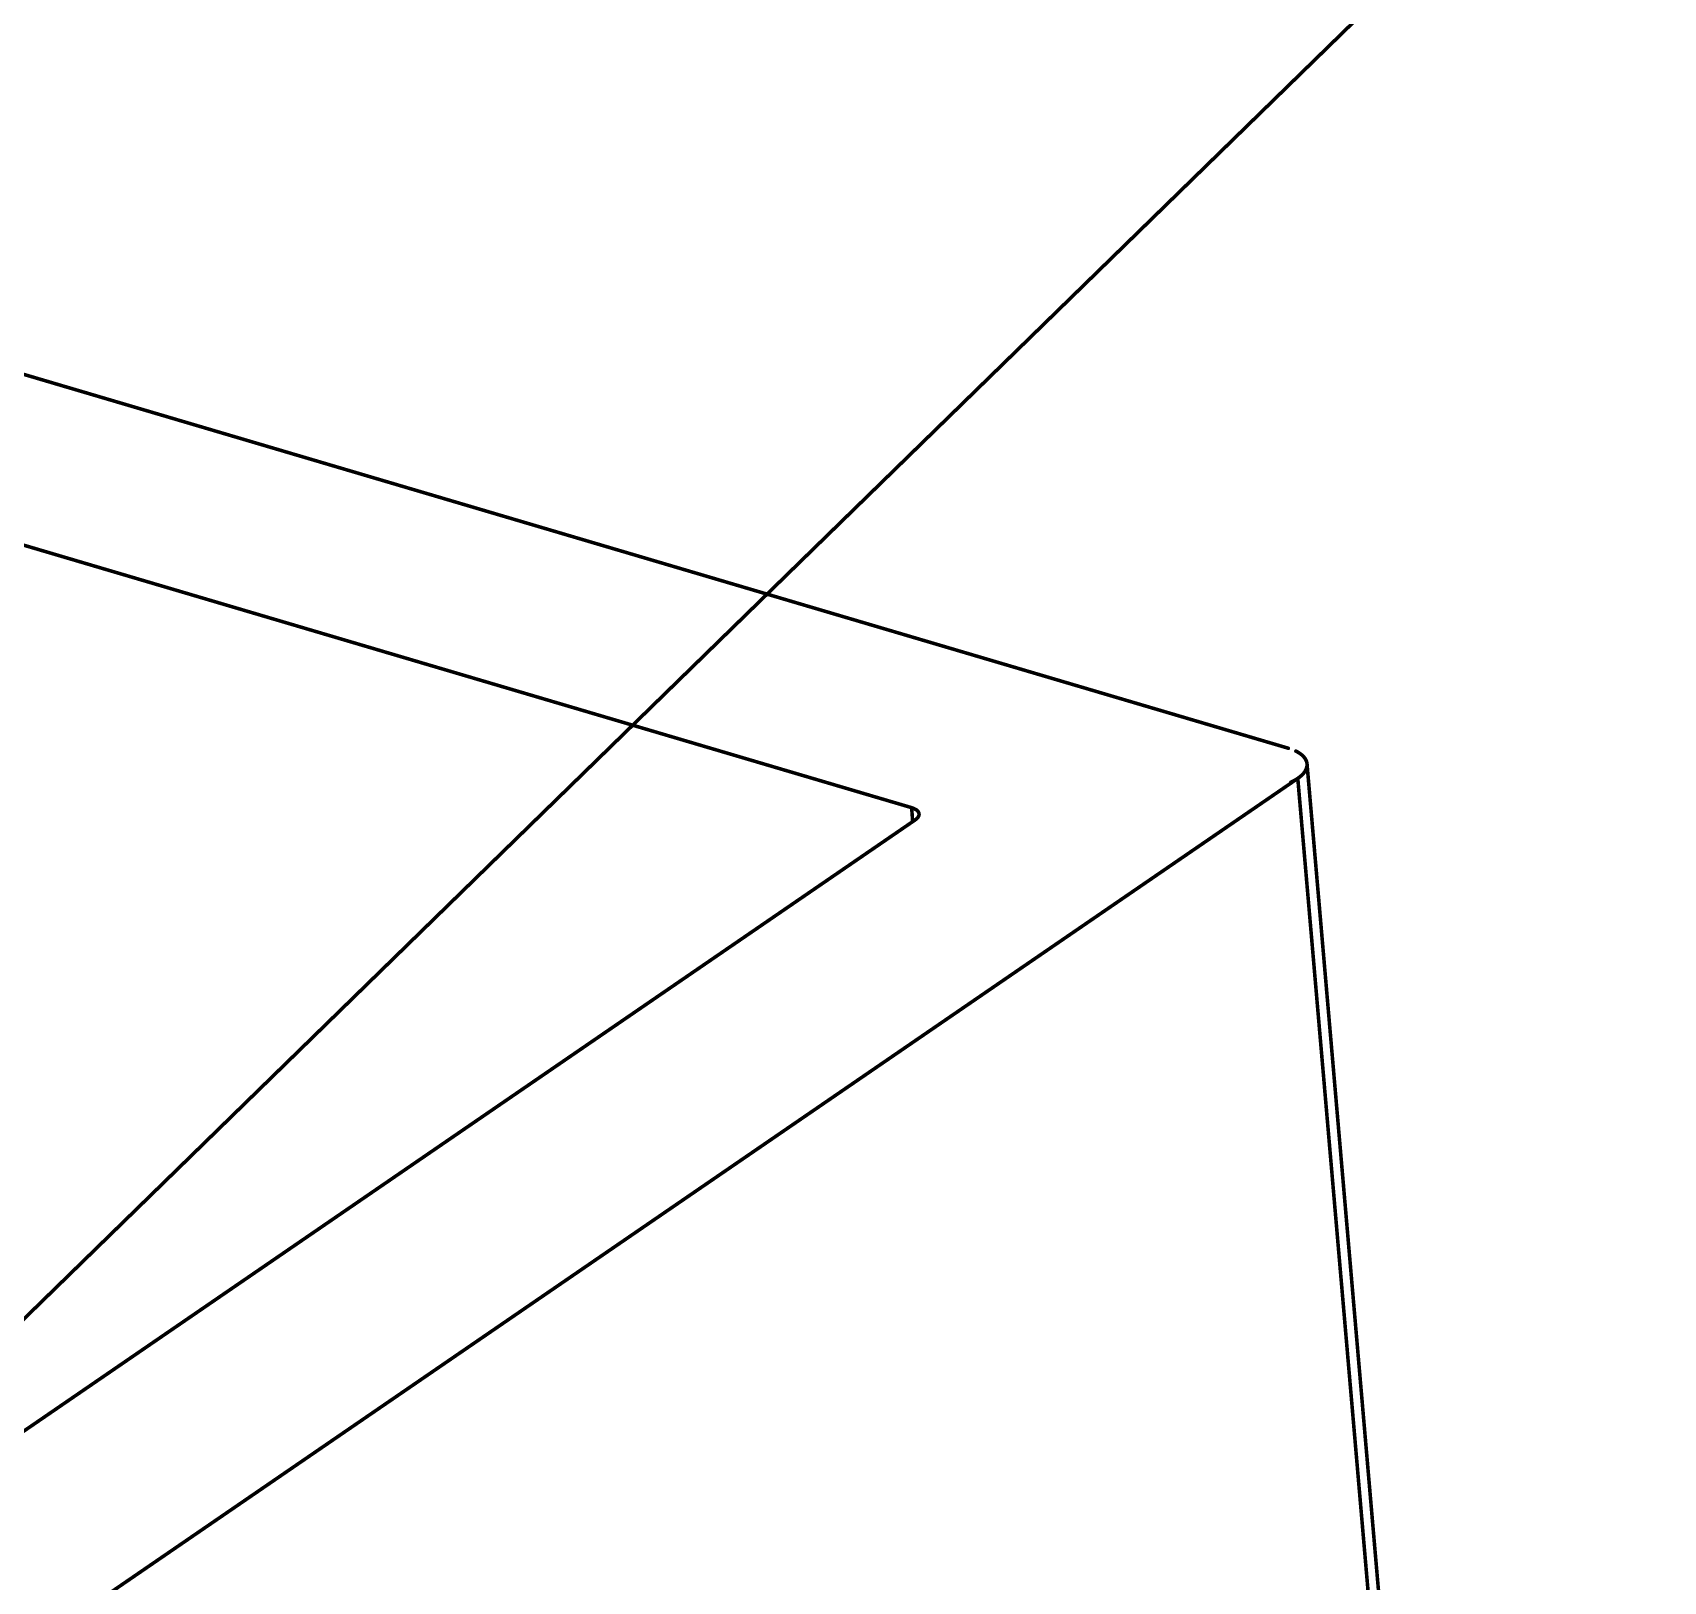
# Model space of a CAD drawing. Header units: inches. Extents: x 0 to 35.2, y -0.7 to 15.9.
# Drawn here: x 33.5082 to 33.7378, y 10.47 to 10.6879 of the extents above; entities that cross this region are included whole.
import ezdxf

# ---------------------------------------------------------------- set-up
doc = ezdxf.new("R2010")
doc.units = ezdxf.units.IN
doc.header["$MEASUREMENT"] = 0
doc.layers.add('Board Outline', color=216, linetype='Continuous')
doc.layers.add('Dimensions', color=6, linetype='Continuous')

msp = doc.modelspace()

# ---------------------------------------------------------------- linework, layer by layer
at = {"layer": 'Board Outline'}
msp.add_lwpolyline([(33.34527, 10.34921, 0.0005, 0.0005, 0), (33.96706, 10.95555, 0.0005, 0.0005, 0)], format="xyseb", dxfattribs=at)
at = {"layer": 'Dimensions'}
for points in [[(32.49829, 10.93801, 0.0005, 0.0005, 0), (33.68499, 10.58724, 0.0005, 0.0005, 0)], [(32.47378, 10.92121, 0.0005, 0.0005, 0), (33.63196, 10.57888, 0.0005, 0.0005, 0)], [(33.68603, 10.58684, 0.0005, 0.0005, 0), (33.6861, 10.58681, 0.0005, 0.0005, 0)], [(33.6861, 10.58681, 0.0005, 0.0005, 0), (33.68616, 10.58677, 0.0005, 0.0005, 0)], [(33.68616, 10.58677, 0.0005, 0.0005, 0), (33.68623, 10.58674, 0.0005, 0.0005, 0)], [(33.68623, 10.58674, 0.0005, 0.0005, 0), (33.68629, 10.58671, 0.0005, 0.0005, 0)], [(33.68629, 10.58671, 0.0005, 0.0005, 0), (33.68635, 10.58667, 0.0005, 0.0005, 0)], [(33.68635, 10.58667, 0.0005, 0.0005, 0), (33.68641, 10.58663, 0.0005, 0.0005, 0)], [(33.68641, 10.58663, 0.0005, 0.0005, 0), (33.68647, 10.5866, 0.0005, 0.0005, 0)], [(33.68647, 10.5866, 0.0005, 0.0005, 0), (33.68653, 10.58656, 0.0005, 0.0005, 0)], [(33.68653, 10.58656, 0.0005, 0.0005, 0), (33.68658, 10.58652, 0.0005, 0.0005, 0)], [(33.68658, 10.58652, 0.0005, 0.0005, 0), (33.68664, 10.58649, 0.0005, 0.0005, 0)], [(33.68664, 10.58649, 0.0005, 0.0005, 0), (33.68669, 10.58645, 0.0005, 0.0005, 0)], [(33.68669, 10.58645, 0.0005, 0.0005, 0), (33.68674, 10.58641, 0.0005, 0.0005, 0)], [(33.68674, 10.58641, 0.0005, 0.0005, 0), (33.68679, 10.58637, 0.0005, 0.0005, 0)], [(33.68679, 10.58637, 0.0005, 0.0005, 0), (33.68684, 10.58633, 0.0005, 0.0005, 0)], [(33.68684, 10.58633, 0.0005, 0.0005, 0), (33.68689, 10.58629, 0.0005, 0.0005, 0)], [(33.68689, 10.58629, 0.0005, 0.0005, 0), (33.68694, 10.58625, 0.0005, 0.0005, 0)], [(33.68694, 10.58625, 0.0005, 0.0005, 0), (33.68698, 10.58621, 0.0005, 0.0005, 0)], [(33.68698, 10.58621, 0.0005, 0.0005, 0), (33.68703, 10.58617, 0.0005, 0.0005, 0)], [(33.68703, 10.58617, 0.0005, 0.0005, 0), (33.68707, 10.58612, 0.0005, 0.0005, 0)], [(33.68707, 10.58612, 0.0005, 0.0005, 0), (33.68711, 10.58608, 0.0005, 0.0005, 0)], [(33.68711, 10.58608, 0.0005, 0.0005, 0), (33.68715, 10.58604, 0.0005, 0.0005, 0)], [(33.68715, 10.58604, 0.0005, 0.0005, 0), (33.68718, 10.586, 0.0005, 0.0005, 0)], [(33.68713, 10.58372, 0.0005, 0.0005, 0), (33.68716, 10.58377, 0.0005, 0.0005, 0)], [(33.68716, 10.58377, 0.0005, 0.0005, 0), (33.6872, 10.58382, 0.0005, 0.0005, 0)], [(33.68718, 10.586, 0.0005, 0.0005, 0), (33.68722, 10.58595, 0.0005, 0.0005, 0)], [(33.6872, 10.58382, 0.0005, 0.0005, 0), (33.68724, 10.58387, 0.0005, 0.0005, 0)], [(33.68722, 10.58595, 0.0005, 0.0005, 0), (33.68725, 10.58591, 0.0005, 0.0005, 0)], [(33.68724, 10.58387, 0.0005, 0.0005, 0), (33.68727, 10.58391, 0.0005, 0.0005, 0)], [(33.68725, 10.58591, 0.0005, 0.0005, 0), (33.68729, 10.58587, 0.0005, 0.0005, 0)], [(33.68727, 10.58391, 0.0005, 0.0005, 0), (33.6873, 10.58396, 0.0005, 0.0005, 0)], [(33.68729, 10.58587, 0.0005, 0.0005, 0), (33.68732, 10.58582, 0.0005, 0.0005, 0)], [(33.6873, 10.58396, 0.0005, 0.0005, 0), (33.68733, 10.58401, 0.0005, 0.0005, 0)], [(33.68732, 10.58582, 0.0005, 0.0005, 0), (33.68735, 10.58578, 0.0005, 0.0005, 0)], [(33.68733, 10.58401, 0.0005, 0.0005, 0), (33.68736, 10.58406, 0.0005, 0.0005, 0)], [(33.68735, 10.58578, 0.0005, 0.0005, 0), (33.68738, 10.58573, 0.0005, 0.0005, 0)], [(33.68736, 10.58406, 0.0005, 0.0005, 0), (33.68739, 10.58411, 0.0005, 0.0005, 0)], [(33.68738, 10.58573, 0.0005, 0.0005, 0), (33.6874, 10.58569, 0.0005, 0.0005, 0)], [(33.68739, 10.58411, 0.0005, 0.0005, 0), (33.68741, 10.58415, 0.0005, 0.0005, 0)], [(33.6874, 10.58569, 0.0005, 0.0005, 0), (33.68743, 10.58564, 0.0005, 0.0005, 0)], [(33.68741, 10.58415, 0.0005, 0.0005, 0), (33.68744, 10.5842, 0.0005, 0.0005, 0)], [(33.68743, 10.58564, 0.0005, 0.0005, 0), (33.68745, 10.5856, 0.0005, 0.0005, 0)], [(33.68744, 10.5842, 0.0005, 0.0005, 0), (33.68746, 10.58425, 0.0005, 0.0005, 0)], [(33.68745, 10.5856, 0.0005, 0.0005, 0), (33.68747, 10.58555, 0.0005, 0.0005, 0)], [(33.68746, 10.58425, 0.0005, 0.0005, 0), (33.68748, 10.5843, 0.0005, 0.0005, 0)], [(33.68747, 10.58555, 0.0005, 0.0005, 0), (33.68749, 10.5855, 0.0005, 0.0005, 0)], [(33.68748, 10.5843, 0.0005, 0.0005, 0), (33.6875, 10.58435, 0.0005, 0.0005, 0)], [(33.68749, 10.5855, 0.0005, 0.0005, 0), (33.68751, 10.58546, 0.0005, 0.0005, 0)], [(33.6875, 10.58435, 0.0005, 0.0005, 0), (33.68752, 10.5844, 0.0005, 0.0005, 0)], [(33.68751, 10.58546, 0.0005, 0.0005, 0), (33.68753, 10.58541, 0.0005, 0.0005, 0)], [(33.68752, 10.5844, 0.0005, 0.0005, 0), (33.68754, 10.58445, 0.0005, 0.0005, 0)], [(33.68753, 10.58541, 0.0005, 0.0005, 0), (33.68755, 10.58536, 0.0005, 0.0005, 0)], [(33.68754, 10.58445, 0.0005, 0.0005, 0), (33.68755, 10.58449, 0.0005, 0.0005, 0)], [(33.68755, 10.58536, 0.0005, 0.0005, 0), (33.68756, 10.58532, 0.0005, 0.0005, 0)], [(33.68755, 10.58449, 0.0005, 0.0005, 0), (33.68757, 10.58454, 0.0005, 0.0005, 0)], [(33.68756, 10.58532, 0.0005, 0.0005, 0), (33.68757, 10.58527, 0.0005, 0.0005, 0)], [(33.68757, 10.58527, 0.0005, 0.0005, 0), (33.68758, 10.58522, 0.0005, 0.0005, 0)], [(33.68757, 10.58454, 0.0005, 0.0005, 0), (33.68758, 10.58459, 0.0005, 0.0005, 0)], [(33.68758, 10.58522, 0.0005, 0.0005, 0), (33.68759, 10.58517, 0.0005, 0.0005, 0)], [(33.68758, 10.58459, 0.0005, 0.0005, 0), (33.68759, 10.58464, 0.0005, 0.0005, 0)], [(33.68759, 10.58517, 0.0005, 0.0005, 0), (33.6876, 10.58513, 0.0005, 0.0005, 0)], [(33.68759, 10.58464, 0.0005, 0.0005, 0), (33.6876, 10.58469, 0.0005, 0.0005, 0)], [(33.6876, 10.58513, 0.0005, 0.0005, 0), (33.68761, 10.58508, 0.0005, 0.0005, 0)], [(33.6876, 10.58474, 0.0005, 0.0005, 0), (33.68761, 10.58479, 0.0005, 0.0005, 0)], [(33.6876, 10.58469, 0.0005, 0.0005, 0), (33.6876, 10.58474, 0.0005, 0.0005, 0)], [(33.68761, 10.58508, 0.0005, 0.0005, 0), (33.68761, 10.58503, 0.0005, 0.0005, 0)], [(33.68761, 10.58505, 0.0005, 0.0005, 0), (33.70774, 10.35221, 0.0005, 0.0005, 0)], [(33.68761, 10.58503, 0.0005, 0.0005, 0), (33.68761, 10.58498, 0.0005, 0.0005, 0)], [(33.68761, 10.58498, 0.0005, 0.0005, 0), (33.68762, 10.58493, 0.0005, 0.0005, 0)], [(33.68761, 10.58488, 0.0005, 0.0005, 0), (33.68762, 10.58493, 0.0005, 0.0005, 0)], [(33.68761, 10.58484, 0.0005, 0.0005, 0), (33.68761, 10.58488, 0.0005, 0.0005, 0)], [(33.68761, 10.58479, 0.0005, 0.0005, 0), (33.68761, 10.58484, 0.0005, 0.0005, 0)], [(32.36635, 9.67813, 0.0005, 0.0005, 0), (33.68631, 10.583, 0.0005, 0.0005, 0)], [(33.68534, 10.58246, 0.0005, 0.0005, 0), (33.68541, 10.58249, 0.0005, 0.0005, 0)], [(33.68541, 10.58249, 0.0005, 0.0005, 0), (33.68549, 10.58253, 0.0005, 0.0005, 0)], [(33.68549, 10.58253, 0.0005, 0.0005, 0), (33.68557, 10.58257, 0.0005, 0.0005, 0)], [(33.68557, 10.58257, 0.0005, 0.0005, 0), (33.68564, 10.5826, 0.0005, 0.0005, 0)], [(33.68564, 10.5826, 0.0005, 0.0005, 0), (33.68571, 10.58264, 0.0005, 0.0005, 0)], [(33.68571, 10.58264, 0.0005, 0.0005, 0), (33.68578, 10.58268, 0.0005, 0.0005, 0)], [(33.68578, 10.58268, 0.0005, 0.0005, 0), (33.68586, 10.58272, 0.0005, 0.0005, 0)], [(33.68586, 10.58272, 0.0005, 0.0005, 0), (33.68592, 10.58276, 0.0005, 0.0005, 0)], [(33.68592, 10.58276, 0.0005, 0.0005, 0), (33.68599, 10.5828, 0.0005, 0.0005, 0)], [(33.68599, 10.5828, 0.0005, 0.0005, 0), (33.68606, 10.58284, 0.0005, 0.0005, 0)], [(33.68606, 10.58284, 0.0005, 0.0005, 0), (33.68613, 10.58288, 0.0005, 0.0005, 0)], [(33.68613, 10.58288, 0.0005, 0.0005, 0), (33.68619, 10.58292, 0.0005, 0.0005, 0)], [(33.68619, 10.58292, 0.0005, 0.0005, 0), (33.68625, 10.58296, 0.0005, 0.0005, 0)], [(33.68625, 10.58296, 0.0005, 0.0005, 0), (33.68632, 10.58301, 0.0005, 0.0005, 0)], [(33.68631, 10.583, 0.0005, 0.0005, 0), (33.70637, 10.35105, 0.0005, 0.0005, 0)], [(33.68632, 10.58301, 0.0005, 0.0005, 0), (33.68638, 10.58305, 0.0005, 0.0005, 0)], [(33.68638, 10.58305, 0.0005, 0.0005, 0), (33.68644, 10.58309, 0.0005, 0.0005, 0)], [(33.68644, 10.58309, 0.0005, 0.0005, 0), (33.6865, 10.58314, 0.0005, 0.0005, 0)], [(33.6865, 10.58314, 0.0005, 0.0005, 0), (33.68655, 10.58318, 0.0005, 0.0005, 0)], [(33.68655, 10.58318, 0.0005, 0.0005, 0), (33.68661, 10.58322, 0.0005, 0.0005, 0)], [(33.68661, 10.58322, 0.0005, 0.0005, 0), (33.68666, 10.58327, 0.0005, 0.0005, 0)], [(33.68666, 10.58327, 0.0005, 0.0005, 0), (33.68671, 10.58331, 0.0005, 0.0005, 0)], [(33.68671, 10.58331, 0.0005, 0.0005, 0), (33.68677, 10.58336, 0.0005, 0.0005, 0)], [(33.68677, 10.58336, 0.0005, 0.0005, 0), (33.68682, 10.5834, 0.0005, 0.0005, 0)], [(33.68682, 10.5834, 0.0005, 0.0005, 0), (33.68686, 10.58345, 0.0005, 0.0005, 0)], [(33.68686, 10.58345, 0.0005, 0.0005, 0), (33.68691, 10.58349, 0.0005, 0.0005, 0)], [(33.68691, 10.58349, 0.0005, 0.0005, 0), (33.68696, 10.58354, 0.0005, 0.0005, 0)], [(33.68696, 10.58354, 0.0005, 0.0005, 0), (33.687, 10.58358, 0.0005, 0.0005, 0)], [(33.687, 10.58358, 0.0005, 0.0005, 0), (33.68704, 10.58363, 0.0005, 0.0005, 0)], [(33.68704, 10.58363, 0.0005, 0.0005, 0), (33.68709, 10.58368, 0.0005, 0.0005, 0)], [(33.68709, 10.58368, 0.0005, 0.0005, 0), (33.68713, 10.58372, 0.0005, 0.0005, 0)], [(32.35683, 9.70267, 0.0005, 0.0005, 0), (33.63249, 10.57718, 0.0005, 0.0005, 0)], [(33.63196, 10.57888, 0.0005, 0.0005, 0), (33.63234, 10.57873, 0.0005, 0.0005, 0)], [(33.63196, 10.57888, 0.0005, 0.0005, 0), (33.6321, 10.57692, 0.0005, 0.0005, 0)], [(33.63234, 10.57873, 0.0005, 0.0005, 0), (33.63264, 10.57856, 0.0005, 0.0005, 0)], [(33.63249, 10.57718, 0.0005, 0.0005, 0), (33.63275, 10.5774, 0.0005, 0.0005, 0)], [(33.63264, 10.57856, 0.0005, 0.0005, 0), (33.63286, 10.57835, 0.0005, 0.0005, 0)], [(33.63275, 10.5774, 0.0005, 0.0005, 0), (33.63293, 10.57764, 0.0005, 0.0005, 0)], [(33.63286, 10.57835, 0.0005, 0.0005, 0), (33.63298, 10.57812, 0.0005, 0.0005, 0)], [(33.63293, 10.57764, 0.0005, 0.0005, 0), (33.63301, 10.57788, 0.0005, 0.0005, 0)], [(33.63298, 10.57812, 0.0005, 0.0005, 0), (33.63301, 10.57788, 0.0005, 0.0005, 0)]]:
    msp.add_lwpolyline(points, format="xyseb", dxfattribs=at)
for points in [[(33.68486, 10.58724, 0.00025, 0.00025, 1), (33.68511, 10.58724, 0.00025, 0.00025, 1)], [(33.68591, 10.58684, 0.00025, 0.00025, 1), (33.68616, 10.58684, 0.00025, 0.00025, 1)], [(33.68597, 10.58681, 0.00025, 0.00025, 1), (33.68622, 10.58681, 0.00025, 0.00025, 1)], [(33.68597, 10.58681, 0.00025, 0.00025, 1), (33.68622, 10.58681, 0.00025, 0.00025, 1)], [(33.68604, 10.58677, 0.00025, 0.00025, 1), (33.68629, 10.58677, 0.00025, 0.00025, 1)], [(33.68604, 10.58677, 0.00025, 0.00025, 1), (33.68629, 10.58677, 0.00025, 0.00025, 1)], [(33.6861, 10.58674, 0.00025, 0.00025, 1), (33.68635, 10.58674, 0.00025, 0.00025, 1)], [(33.6861, 10.58674, 0.00025, 0.00025, 1), (33.68635, 10.58674, 0.00025, 0.00025, 1)], [(33.68617, 10.58671, 0.00025, 0.00025, 1), (33.68642, 10.58671, 0.00025, 0.00025, 1)], [(33.68617, 10.58671, 0.00025, 0.00025, 1), (33.68642, 10.58671, 0.00025, 0.00025, 1)], [(33.68623, 10.58667, 0.00025, 0.00025, 1), (33.68648, 10.58667, 0.00025, 0.00025, 1)], [(33.68623, 10.58667, 0.00025, 0.00025, 1), (33.68648, 10.58667, 0.00025, 0.00025, 1)], [(33.68629, 10.58663, 0.00025, 0.00025, 1), (33.68654, 10.58663, 0.00025, 0.00025, 1)], [(33.68629, 10.58663, 0.00025, 0.00025, 1), (33.68654, 10.58663, 0.00025, 0.00025, 1)], [(33.68635, 10.5866, 0.00025, 0.00025, 1), (33.6866, 10.5866, 0.00025, 0.00025, 1)], [(33.68635, 10.5866, 0.00025, 0.00025, 1), (33.6866, 10.5866, 0.00025, 0.00025, 1)], [(33.6864, 10.58656, 0.00025, 0.00025, 1), (33.68665, 10.58656, 0.00025, 0.00025, 1)], [(33.6864, 10.58656, 0.00025, 0.00025, 1), (33.68665, 10.58656, 0.00025, 0.00025, 1)], [(33.68646, 10.58652, 0.00025, 0.00025, 1), (33.68671, 10.58652, 0.00025, 0.00025, 1)], [(33.68646, 10.58652, 0.00025, 0.00025, 1), (33.68671, 10.58652, 0.00025, 0.00025, 1)], [(33.68651, 10.58649, 0.00025, 0.00025, 1), (33.68676, 10.58649, 0.00025, 0.00025, 1)], [(33.68651, 10.58649, 0.00025, 0.00025, 1), (33.68676, 10.58649, 0.00025, 0.00025, 1)], [(33.68657, 10.58645, 0.00025, 0.00025, 1), (33.68682, 10.58645, 0.00025, 0.00025, 1)], [(33.68657, 10.58645, 0.00025, 0.00025, 1), (33.68682, 10.58645, 0.00025, 0.00025, 1)], [(33.68662, 10.58641, 0.00025, 0.00025, 1), (33.68687, 10.58641, 0.00025, 0.00025, 1)], [(33.68662, 10.58641, 0.00025, 0.00025, 1), (33.68687, 10.58641, 0.00025, 0.00025, 1)], [(33.68667, 10.58637, 0.00025, 0.00025, 1), (33.68692, 10.58637, 0.00025, 0.00025, 1)], [(33.68667, 10.58637, 0.00025, 0.00025, 1), (33.68692, 10.58637, 0.00025, 0.00025, 1)], [(33.68672, 10.58633, 0.00025, 0.00025, 1), (33.68697, 10.58633, 0.00025, 0.00025, 1)], [(33.68672, 10.58633, 0.00025, 0.00025, 1), (33.68697, 10.58633, 0.00025, 0.00025, 1)], [(33.68677, 10.58629, 0.00025, 0.00025, 1), (33.68702, 10.58629, 0.00025, 0.00025, 1)], [(33.68677, 10.58629, 0.00025, 0.00025, 1), (33.68702, 10.58629, 0.00025, 0.00025, 1)], [(33.68681, 10.58625, 0.00025, 0.00025, 1), (33.68706, 10.58625, 0.00025, 0.00025, 1)], [(33.68681, 10.58625, 0.00025, 0.00025, 1), (33.68706, 10.58625, 0.00025, 0.00025, 1)], [(33.68686, 10.58621, 0.00025, 0.00025, 1), (33.68711, 10.58621, 0.00025, 0.00025, 1)], [(33.68686, 10.58621, 0.00025, 0.00025, 1), (33.68711, 10.58621, 0.00025, 0.00025, 1)], [(33.6869, 10.58617, 0.00025, 0.00025, 1), (33.68715, 10.58617, 0.00025, 0.00025, 1)], [(33.6869, 10.58617, 0.00025, 0.00025, 1), (33.68715, 10.58617, 0.00025, 0.00025, 1)], [(33.68694, 10.58612, 0.00025, 0.00025, 1), (33.68719, 10.58612, 0.00025, 0.00025, 1)], [(33.68694, 10.58612, 0.00025, 0.00025, 1), (33.68719, 10.58612, 0.00025, 0.00025, 1)], [(33.68698, 10.58608, 0.00025, 0.00025, 1), (33.68723, 10.58608, 0.00025, 0.00025, 1)], [(33.68698, 10.58608, 0.00025, 0.00025, 1), (33.68723, 10.58608, 0.00025, 0.00025, 1)], [(33.68702, 10.58604, 0.00025, 0.00025, 1), (33.68727, 10.58604, 0.00025, 0.00025, 1)], [(33.68702, 10.58604, 0.00025, 0.00025, 1), (33.68727, 10.58604, 0.00025, 0.00025, 1)], [(33.68704, 10.58377, 0.00025, 0.00025, 1), (33.68729, 10.58377, 0.00025, 0.00025, 1)], [(33.68704, 10.58377, 0.00025, 0.00025, 1), (33.68729, 10.58377, 0.00025, 0.00025, 1)], [(33.68706, 10.586, 0.00025, 0.00025, 1), (33.68731, 10.586, 0.00025, 0.00025, 1)], [(33.68706, 10.586, 0.00025, 0.00025, 1), (33.68731, 10.586, 0.00025, 0.00025, 1)], [(33.68708, 10.58382, 0.00025, 0.00025, 1), (33.68733, 10.58382, 0.00025, 0.00025, 1)], [(33.68708, 10.58382, 0.00025, 0.00025, 1), (33.68733, 10.58382, 0.00025, 0.00025, 1)], [(33.6871, 10.58595, 0.00025, 0.00025, 1), (33.68735, 10.58595, 0.00025, 0.00025, 1)], [(33.6871, 10.58595, 0.00025, 0.00025, 1), (33.68735, 10.58595, 0.00025, 0.00025, 1)], [(33.68711, 10.58387, 0.00025, 0.00025, 1), (33.68736, 10.58387, 0.00025, 0.00025, 1)], [(33.68711, 10.58387, 0.00025, 0.00025, 1), (33.68736, 10.58387, 0.00025, 0.00025, 1)], [(33.68713, 10.58591, 0.00025, 0.00025, 1), (33.68738, 10.58591, 0.00025, 0.00025, 1)], [(33.68713, 10.58591, 0.00025, 0.00025, 1), (33.68738, 10.58591, 0.00025, 0.00025, 1)], [(33.68714, 10.58391, 0.00025, 0.00025, 1), (33.68739, 10.58391, 0.00025, 0.00025, 1)], [(33.68714, 10.58391, 0.00025, 0.00025, 1), (33.68739, 10.58391, 0.00025, 0.00025, 1)], [(33.68716, 10.58587, 0.00025, 0.00025, 1), (33.68741, 10.58587, 0.00025, 0.00025, 1)], [(33.68716, 10.58587, 0.00025, 0.00025, 1), (33.68741, 10.58587, 0.00025, 0.00025, 1)], [(33.68718, 10.58396, 0.00025, 0.00025, 1), (33.68743, 10.58396, 0.00025, 0.00025, 1)], [(33.68718, 10.58396, 0.00025, 0.00025, 1), (33.68743, 10.58396, 0.00025, 0.00025, 1)], [(33.68719, 10.58582, 0.00025, 0.00025, 1), (33.68744, 10.58582, 0.00025, 0.00025, 1)], [(33.68719, 10.58582, 0.00025, 0.00025, 1), (33.68744, 10.58582, 0.00025, 0.00025, 1)], [(33.68721, 10.58401, 0.00025, 0.00025, 1), (33.68746, 10.58401, 0.00025, 0.00025, 1)], [(33.68721, 10.58401, 0.00025, 0.00025, 1), (33.68746, 10.58401, 0.00025, 0.00025, 1)], [(33.68722, 10.58578, 0.00025, 0.00025, 1), (33.68747, 10.58578, 0.00025, 0.00025, 1)], [(33.68722, 10.58578, 0.00025, 0.00025, 1), (33.68747, 10.58578, 0.00025, 0.00025, 1)], [(33.68724, 10.58406, 0.00025, 0.00025, 1), (33.68749, 10.58406, 0.00025, 0.00025, 1)], [(33.68724, 10.58406, 0.00025, 0.00025, 1), (33.68749, 10.58406, 0.00025, 0.00025, 1)], [(33.68725, 10.58573, 0.00025, 0.00025, 1), (33.6875, 10.58573, 0.00025, 0.00025, 1)], [(33.68725, 10.58573, 0.00025, 0.00025, 1), (33.6875, 10.58573, 0.00025, 0.00025, 1)], [(33.68726, 10.58411, 0.00025, 0.00025, 1), (33.68751, 10.58411, 0.00025, 0.00025, 1)], [(33.68726, 10.58411, 0.00025, 0.00025, 1), (33.68751, 10.58411, 0.00025, 0.00025, 1)], [(33.68728, 10.58569, 0.00025, 0.00025, 1), (33.68753, 10.58569, 0.00025, 0.00025, 1)], [(33.68728, 10.58569, 0.00025, 0.00025, 1), (33.68753, 10.58569, 0.00025, 0.00025, 1)], [(33.68729, 10.58415, 0.00025, 0.00025, 1), (33.68754, 10.58415, 0.00025, 0.00025, 1)], [(33.68729, 10.58415, 0.00025, 0.00025, 1), (33.68754, 10.58415, 0.00025, 0.00025, 1)], [(33.6873, 10.58564, 0.00025, 0.00025, 1), (33.68755, 10.58564, 0.00025, 0.00025, 1)], [(33.6873, 10.58564, 0.00025, 0.00025, 1), (33.68755, 10.58564, 0.00025, 0.00025, 1)], [(33.68731, 10.5842, 0.00025, 0.00025, 1), (33.68756, 10.5842, 0.00025, 0.00025, 1)], [(33.68731, 10.5842, 0.00025, 0.00025, 1), (33.68756, 10.5842, 0.00025, 0.00025, 1)], [(33.68733, 10.5856, 0.00025, 0.00025, 1), (33.68758, 10.5856, 0.00025, 0.00025, 1)], [(33.68733, 10.5856, 0.00025, 0.00025, 1), (33.68758, 10.5856, 0.00025, 0.00025, 1)], [(33.68734, 10.58425, 0.00025, 0.00025, 1), (33.68759, 10.58425, 0.00025, 0.00025, 1)], [(33.68734, 10.58425, 0.00025, 0.00025, 1), (33.68759, 10.58425, 0.00025, 0.00025, 1)], [(33.68735, 10.58555, 0.00025, 0.00025, 1), (33.6876, 10.58555, 0.00025, 0.00025, 1)], [(33.68735, 10.58555, 0.00025, 0.00025, 1), (33.6876, 10.58555, 0.00025, 0.00025, 1)], [(33.68736, 10.5843, 0.00025, 0.00025, 1), (33.68761, 10.5843, 0.00025, 0.00025, 1)], [(33.68736, 10.5843, 0.00025, 0.00025, 1), (33.68761, 10.5843, 0.00025, 0.00025, 1)], [(33.68737, 10.5855, 0.00025, 0.00025, 1), (33.68762, 10.5855, 0.00025, 0.00025, 1)], [(33.68737, 10.5855, 0.00025, 0.00025, 1), (33.68762, 10.5855, 0.00025, 0.00025, 1)], [(33.68738, 10.58435, 0.00025, 0.00025, 1), (33.68763, 10.58435, 0.00025, 0.00025, 1)], [(33.68738, 10.58435, 0.00025, 0.00025, 1), (33.68763, 10.58435, 0.00025, 0.00025, 1)], [(33.68739, 10.58546, 0.00025, 0.00025, 1), (33.68764, 10.58546, 0.00025, 0.00025, 1)], [(33.68739, 10.58546, 0.00025, 0.00025, 1), (33.68764, 10.58546, 0.00025, 0.00025, 1)], [(33.6874, 10.5844, 0.00025, 0.00025, 1), (33.68765, 10.5844, 0.00025, 0.00025, 1)], [(33.6874, 10.5844, 0.00025, 0.00025, 1), (33.68765, 10.5844, 0.00025, 0.00025, 1)], [(33.68741, 10.58541, 0.00025, 0.00025, 1), (33.68766, 10.58541, 0.00025, 0.00025, 1)], [(33.68741, 10.58541, 0.00025, 0.00025, 1), (33.68766, 10.58541, 0.00025, 0.00025, 1)], [(33.68741, 10.58445, 0.00025, 0.00025, 1), (33.68766, 10.58445, 0.00025, 0.00025, 1)], [(33.68741, 10.58445, 0.00025, 0.00025, 1), (33.68766, 10.58445, 0.00025, 0.00025, 1)], [(33.68742, 10.58536, 0.00025, 0.00025, 1), (33.68767, 10.58536, 0.00025, 0.00025, 1)], [(33.68742, 10.58536, 0.00025, 0.00025, 1), (33.68767, 10.58536, 0.00025, 0.00025, 1)], [(33.68743, 10.58449, 0.00025, 0.00025, 1), (33.68768, 10.58449, 0.00025, 0.00025, 1)], [(33.68743, 10.58449, 0.00025, 0.00025, 1), (33.68768, 10.58449, 0.00025, 0.00025, 1)], [(33.68744, 10.58532, 0.00025, 0.00025, 1), (33.68769, 10.58532, 0.00025, 0.00025, 1)], [(33.68744, 10.58532, 0.00025, 0.00025, 1), (33.68769, 10.58532, 0.00025, 0.00025, 1)], [(33.68745, 10.58527, 0.00025, 0.00025, 1), (33.6877, 10.58527, 0.00025, 0.00025, 1)], [(33.68745, 10.58527, 0.00025, 0.00025, 1), (33.6877, 10.58527, 0.00025, 0.00025, 1)], [(33.68744, 10.58454, 0.00025, 0.00025, 1), (33.68769, 10.58454, 0.00025, 0.00025, 1)], [(33.68744, 10.58454, 0.00025, 0.00025, 1), (33.68769, 10.58454, 0.00025, 0.00025, 1)], [(33.68746, 10.58522, 0.00025, 0.00025, 1), (33.68771, 10.58522, 0.00025, 0.00025, 1)], [(33.68746, 10.58522, 0.00025, 0.00025, 1), (33.68771, 10.58522, 0.00025, 0.00025, 1)], [(33.68745, 10.58459, 0.00025, 0.00025, 1), (33.6877, 10.58459, 0.00025, 0.00025, 1)], [(33.68745, 10.58459, 0.00025, 0.00025, 1), (33.6877, 10.58459, 0.00025, 0.00025, 1)], [(33.68747, 10.58517, 0.00025, 0.00025, 1), (33.68772, 10.58517, 0.00025, 0.00025, 1)], [(33.68747, 10.58517, 0.00025, 0.00025, 1), (33.68772, 10.58517, 0.00025, 0.00025, 1)], [(33.68746, 10.58464, 0.00025, 0.00025, 1), (33.68771, 10.58464, 0.00025, 0.00025, 1)], [(33.68746, 10.58464, 0.00025, 0.00025, 1), (33.68771, 10.58464, 0.00025, 0.00025, 1)], [(33.68748, 10.58513, 0.00025, 0.00025, 1), (33.68773, 10.58513, 0.00025, 0.00025, 1)], [(33.68748, 10.58513, 0.00025, 0.00025, 1), (33.68773, 10.58513, 0.00025, 0.00025, 1)], [(33.68748, 10.58474, 0.00025, 0.00025, 1), (33.68773, 10.58474, 0.00025, 0.00025, 1)], [(33.68748, 10.58474, 0.00025, 0.00025, 1), (33.68773, 10.58474, 0.00025, 0.00025, 1)], [(33.68747, 10.58469, 0.00025, 0.00025, 1), (33.68772, 10.58469, 0.00025, 0.00025, 1)], [(33.68747, 10.58469, 0.00025, 0.00025, 1), (33.68772, 10.58469, 0.00025, 0.00025, 1)], [(33.68748, 10.58508, 0.00025, 0.00025, 1), (33.68773, 10.58508, 0.00025, 0.00025, 1)], [(33.68748, 10.58508, 0.00025, 0.00025, 1), (33.68773, 10.58508, 0.00025, 0.00025, 1)], [(33.68748, 10.58505, 0.00025, 0.00025, 1), (33.68773, 10.58505, 0.00025, 0.00025, 1)], [(33.68749, 10.58503, 0.00025, 0.00025, 1), (33.68774, 10.58503, 0.00025, 0.00025, 1)], [(33.68749, 10.58503, 0.00025, 0.00025, 1), (33.68774, 10.58503, 0.00025, 0.00025, 1)], [(33.68749, 10.58498, 0.00025, 0.00025, 1), (33.68774, 10.58498, 0.00025, 0.00025, 1)], [(33.68749, 10.58498, 0.00025, 0.00025, 1), (33.68774, 10.58498, 0.00025, 0.00025, 1)], [(33.68749, 10.58488, 0.00025, 0.00025, 1), (33.68774, 10.58488, 0.00025, 0.00025, 1)], [(33.68749, 10.58488, 0.00025, 0.00025, 1), (33.68774, 10.58488, 0.00025, 0.00025, 1)], [(33.68749, 10.58484, 0.00025, 0.00025, 1), (33.68774, 10.58484, 0.00025, 0.00025, 1)], [(33.68749, 10.58484, 0.00025, 0.00025, 1), (33.68774, 10.58484, 0.00025, 0.00025, 1)], [(33.68748, 10.58479, 0.00025, 0.00025, 1), (33.68773, 10.58479, 0.00025, 0.00025, 1)], [(33.68748, 10.58479, 0.00025, 0.00025, 1), (33.68773, 10.58479, 0.00025, 0.00025, 1)], [(33.68749, 10.58493, 0.00025, 0.00025, 1), (33.68774, 10.58493, 0.00025, 0.00025, 1)], [(33.68749, 10.58493, 0.00025, 0.00025, 1), (33.68774, 10.58493, 0.00025, 0.00025, 1)], [(33.68521, 10.58246, 0.00025, 0.00025, 1), (33.68546, 10.58246, 0.00025, 0.00025, 1)], [(33.68529, 10.58249, 0.00025, 0.00025, 1), (33.68554, 10.58249, 0.00025, 0.00025, 1)], [(33.68529, 10.58249, 0.00025, 0.00025, 1), (33.68554, 10.58249, 0.00025, 0.00025, 1)], [(33.68537, 10.58253, 0.00025, 0.00025, 1), (33.68562, 10.58253, 0.00025, 0.00025, 1)], [(33.68537, 10.58253, 0.00025, 0.00025, 1), (33.68562, 10.58253, 0.00025, 0.00025, 1)], [(33.68544, 10.58257, 0.00025, 0.00025, 1), (33.68569, 10.58257, 0.00025, 0.00025, 1)], [(33.68544, 10.58257, 0.00025, 0.00025, 1), (33.68569, 10.58257, 0.00025, 0.00025, 1)], [(33.68551, 10.5826, 0.00025, 0.00025, 1), (33.68576, 10.5826, 0.00025, 0.00025, 1)], [(33.68551, 10.5826, 0.00025, 0.00025, 1), (33.68576, 10.5826, 0.00025, 0.00025, 1)], [(33.68559, 10.58264, 0.00025, 0.00025, 1), (33.68584, 10.58264, 0.00025, 0.00025, 1)], [(33.68559, 10.58264, 0.00025, 0.00025, 1), (33.68584, 10.58264, 0.00025, 0.00025, 1)], [(33.68566, 10.58268, 0.00025, 0.00025, 1), (33.68591, 10.58268, 0.00025, 0.00025, 1)], [(33.68566, 10.58268, 0.00025, 0.00025, 1), (33.68591, 10.58268, 0.00025, 0.00025, 1)], [(33.68573, 10.58272, 0.00025, 0.00025, 1), (33.68598, 10.58272, 0.00025, 0.00025, 1)], [(33.68573, 10.58272, 0.00025, 0.00025, 1), (33.68598, 10.58272, 0.00025, 0.00025, 1)], [(33.6858, 10.58276, 0.00025, 0.00025, 1), (33.68605, 10.58276, 0.00025, 0.00025, 1)], [(33.6858, 10.58276, 0.00025, 0.00025, 1), (33.68605, 10.58276, 0.00025, 0.00025, 1)], [(33.68587, 10.5828, 0.00025, 0.00025, 1), (33.68612, 10.5828, 0.00025, 0.00025, 1)], [(33.68587, 10.5828, 0.00025, 0.00025, 1), (33.68612, 10.5828, 0.00025, 0.00025, 1)], [(33.68594, 10.58284, 0.00025, 0.00025, 1), (33.68619, 10.58284, 0.00025, 0.00025, 1)], [(33.68594, 10.58284, 0.00025, 0.00025, 1), (33.68619, 10.58284, 0.00025, 0.00025, 1)], [(33.686, 10.58288, 0.00025, 0.00025, 1), (33.68625, 10.58288, 0.00025, 0.00025, 1)], [(33.686, 10.58288, 0.00025, 0.00025, 1), (33.68625, 10.58288, 0.00025, 0.00025, 1)], [(33.68607, 10.58292, 0.00025, 0.00025, 1), (33.68632, 10.58292, 0.00025, 0.00025, 1)], [(33.68607, 10.58292, 0.00025, 0.00025, 1), (33.68632, 10.58292, 0.00025, 0.00025, 1)], [(33.68613, 10.58296, 0.00025, 0.00025, 1), (33.68638, 10.58296, 0.00025, 0.00025, 1)], [(33.68613, 10.58296, 0.00025, 0.00025, 1), (33.68638, 10.58296, 0.00025, 0.00025, 1)], [(33.68619, 10.583, 0.00025, 0.00025, 1), (33.68644, 10.583, 0.00025, 0.00025, 1)], [(33.68619, 10.583, 0.00025, 0.00025, 1), (33.68644, 10.583, 0.00025, 0.00025, 1)], [(33.68619, 10.58301, 0.00025, 0.00025, 1), (33.68644, 10.58301, 0.00025, 0.00025, 1)], [(33.68619, 10.58301, 0.00025, 0.00025, 1), (33.68644, 10.58301, 0.00025, 0.00025, 1)], [(33.68625, 10.58305, 0.00025, 0.00025, 1), (33.6865, 10.58305, 0.00025, 0.00025, 1)], [(33.68625, 10.58305, 0.00025, 0.00025, 1), (33.6865, 10.58305, 0.00025, 0.00025, 1)], [(33.68631, 10.58309, 0.00025, 0.00025, 1), (33.68656, 10.58309, 0.00025, 0.00025, 1)], [(33.68631, 10.58309, 0.00025, 0.00025, 1), (33.68656, 10.58309, 0.00025, 0.00025, 1)], [(33.68637, 10.58314, 0.00025, 0.00025, 1), (33.68662, 10.58314, 0.00025, 0.00025, 1)], [(33.68637, 10.58314, 0.00025, 0.00025, 1), (33.68662, 10.58314, 0.00025, 0.00025, 1)], [(33.68643, 10.58318, 0.00025, 0.00025, 1), (33.68668, 10.58318, 0.00025, 0.00025, 1)], [(33.68643, 10.58318, 0.00025, 0.00025, 1), (33.68668, 10.58318, 0.00025, 0.00025, 1)], [(33.68648, 10.58322, 0.00025, 0.00025, 1), (33.68673, 10.58322, 0.00025, 0.00025, 1)], [(33.68648, 10.58322, 0.00025, 0.00025, 1), (33.68673, 10.58322, 0.00025, 0.00025, 1)], [(33.68654, 10.58327, 0.00025, 0.00025, 1), (33.68679, 10.58327, 0.00025, 0.00025, 1)], [(33.68654, 10.58327, 0.00025, 0.00025, 1), (33.68679, 10.58327, 0.00025, 0.00025, 1)], [(33.68659, 10.58331, 0.00025, 0.00025, 1), (33.68684, 10.58331, 0.00025, 0.00025, 1)], [(33.68659, 10.58331, 0.00025, 0.00025, 1), (33.68684, 10.58331, 0.00025, 0.00025, 1)], [(33.68664, 10.58336, 0.00025, 0.00025, 1), (33.68689, 10.58336, 0.00025, 0.00025, 1)], [(33.68664, 10.58336, 0.00025, 0.00025, 1), (33.68689, 10.58336, 0.00025, 0.00025, 1)], [(33.68669, 10.5834, 0.00025, 0.00025, 1), (33.68694, 10.5834, 0.00025, 0.00025, 1)], [(33.68669, 10.5834, 0.00025, 0.00025, 1), (33.68694, 10.5834, 0.00025, 0.00025, 1)], [(33.68674, 10.58345, 0.00025, 0.00025, 1), (33.68699, 10.58345, 0.00025, 0.00025, 1)], [(33.68674, 10.58345, 0.00025, 0.00025, 1), (33.68699, 10.58345, 0.00025, 0.00025, 1)], [(33.68679, 10.58349, 0.00025, 0.00025, 1), (33.68704, 10.58349, 0.00025, 0.00025, 1)], [(33.68679, 10.58349, 0.00025, 0.00025, 1), (33.68704, 10.58349, 0.00025, 0.00025, 1)], [(33.68683, 10.58354, 0.00025, 0.00025, 1), (33.68708, 10.58354, 0.00025, 0.00025, 1)], [(33.68683, 10.58354, 0.00025, 0.00025, 1), (33.68708, 10.58354, 0.00025, 0.00025, 1)], [(33.68688, 10.58358, 0.00025, 0.00025, 1), (33.68713, 10.58358, 0.00025, 0.00025, 1)], [(33.68688, 10.58358, 0.00025, 0.00025, 1), (33.68713, 10.58358, 0.00025, 0.00025, 1)], [(33.68692, 10.58363, 0.00025, 0.00025, 1), (33.68717, 10.58363, 0.00025, 0.00025, 1)], [(33.68692, 10.58363, 0.00025, 0.00025, 1), (33.68717, 10.58363, 0.00025, 0.00025, 1)], [(33.68696, 10.58368, 0.00025, 0.00025, 1), (33.68721, 10.58368, 0.00025, 0.00025, 1)], [(33.68696, 10.58368, 0.00025, 0.00025, 1), (33.68721, 10.58368, 0.00025, 0.00025, 1)], [(33.687, 10.58372, 0.00025, 0.00025, 1), (33.68725, 10.58372, 0.00025, 0.00025, 1)], [(33.687, 10.58372, 0.00025, 0.00025, 1), (33.68725, 10.58372, 0.00025, 0.00025, 1)], [(33.63184, 10.57888, 0.00025, 0.00025, 1), (33.63209, 10.57888, 0.00025, 0.00025, 1)], [(33.63184, 10.57888, 0.00025, 0.00025, 1), (33.63209, 10.57888, 0.00025, 0.00025, 1)], [(33.63184, 10.57888, 0.00025, 0.00025, 1), (33.63209, 10.57888, 0.00025, 0.00025, 1)], [(33.63198, 10.57692, 0.00025, 0.00025, 1), (33.63223, 10.57692, 0.00025, 0.00025, 1)], [(33.63221, 10.57873, 0.00025, 0.00025, 1), (33.63246, 10.57873, 0.00025, 0.00025, 1)], [(33.63221, 10.57873, 0.00025, 0.00025, 1), (33.63246, 10.57873, 0.00025, 0.00025, 1)], [(33.63236, 10.57718, 0.00025, 0.00025, 1), (33.63261, 10.57718, 0.00025, 0.00025, 1)], [(33.63236, 10.57718, 0.00025, 0.00025, 1), (33.63261, 10.57718, 0.00025, 0.00025, 1)], [(33.63252, 10.57856, 0.00025, 0.00025, 1), (33.63277, 10.57856, 0.00025, 0.00025, 1)], [(33.63252, 10.57856, 0.00025, 0.00025, 1), (33.63277, 10.57856, 0.00025, 0.00025, 1)], [(33.63263, 10.5774, 0.00025, 0.00025, 1), (33.63288, 10.5774, 0.00025, 0.00025, 1)], [(33.63263, 10.5774, 0.00025, 0.00025, 1), (33.63288, 10.5774, 0.00025, 0.00025, 1)], [(33.63274, 10.57835, 0.00025, 0.00025, 1), (33.63299, 10.57835, 0.00025, 0.00025, 1)], [(33.63274, 10.57835, 0.00025, 0.00025, 1), (33.63299, 10.57835, 0.00025, 0.00025, 1)], [(33.6328, 10.57764, 0.00025, 0.00025, 1), (33.63305, 10.57764, 0.00025, 0.00025, 1)], [(33.6328, 10.57764, 0.00025, 0.00025, 1), (33.63305, 10.57764, 0.00025, 0.00025, 1)], [(33.63286, 10.57812, 0.00025, 0.00025, 1), (33.63311, 10.57812, 0.00025, 0.00025, 1)], [(33.63286, 10.57812, 0.00025, 0.00025, 1), (33.63311, 10.57812, 0.00025, 0.00025, 1)], [(33.63288, 10.57788, 0.00025, 0.00025, 1), (33.63313, 10.57788, 0.00025, 0.00025, 1)], [(33.63288, 10.57788, 0.00025, 0.00025, 1), (33.63313, 10.57788, 0.00025, 0.00025, 1)]]:
    msp.add_lwpolyline(points, format="xyseb", close=True, dxfattribs=at)

doc.saveas('drawing.dxf')
